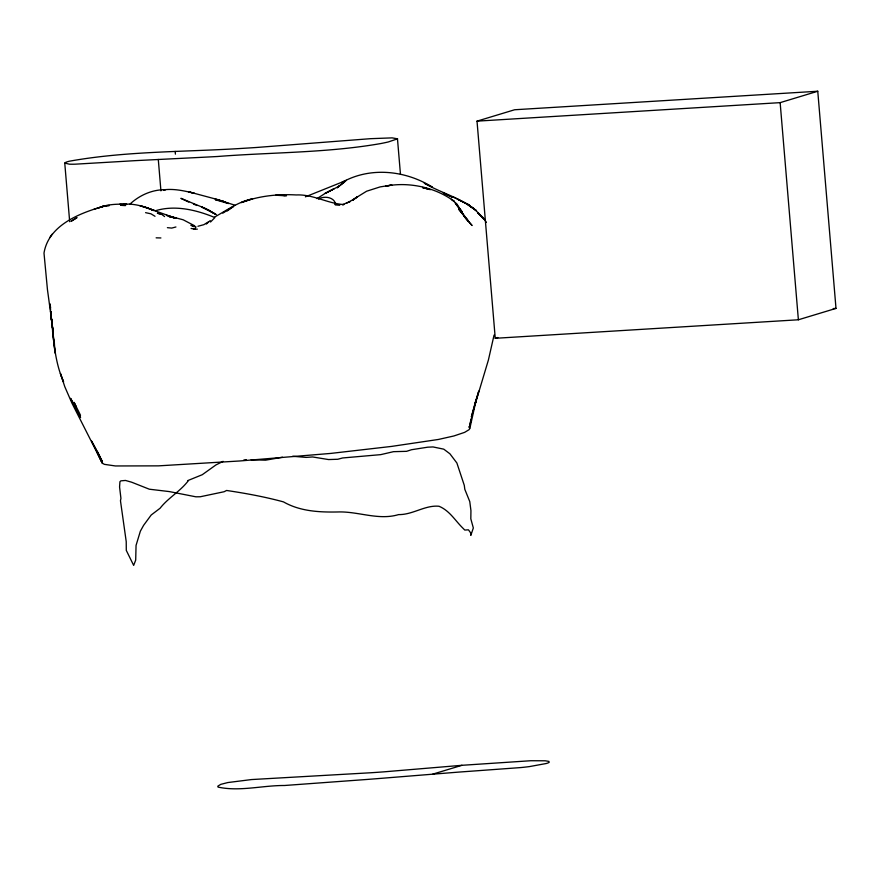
<?xml version="1.0" encoding="UTF-8"?>
<svg xmlns="http://www.w3.org/2000/svg" width="880" height="880" viewBox="0 0 880 880"><rect width="100%" height="100%" fill="white"/><g stroke="black" fill="none" stroke-linecap="round" stroke-linejoin="round"><path stroke-width="1.32" d="M102.355 461.978L102.498 463.364L104.434 464.354L115.412 465.96L158.477 465.861L239.866 460.966L330.726 453.42L391.556 446.413L438.383 439.461L453.882 435.974L464.651 432.355L469.073 429.682L469.854 428.45L468.787 426.866M469.931 428.01L476.289 399.465M494.054 335.082L488.411 359.986L474.892 405.086L476.311 399.344M94.138 209.198L105.633 205.766C81.037 212.476 48.565 224.653 44 253.088L47.454 289.652L51.931 322.454L50.545 310.937C53.471 334.818 53.658 359.535 63.569 381.887L60.423 373.505L64.823 386.793L71.962 403.183L102.487 463.386L97.515 453.035M49.962 237.336L52.019 234.256M64.757 163.086L65.604 162.426A62.656 4.367 -4.8 0 1 69.267 161.227C126.94 150.865 185.911 152.064 244.2 148.258A119.262 8.316 -4.8 0 0 256.828 147.455L370.436 138.688L392.139 137.874L397.529 138.82L388.311 141.955A137.511 9.592 -4.8 0 1 380.919 143.528C326.997 152.999 271.898 152.218 217.448 156.508A430.562 30.03 -4.8 0 1 202.51 157.289L135.718 160.622A224.433 15.653 -4.8 0 0 123.002 161.381L75.119 164.186A27.412 1.914 -4.8 0 1 69.322 164.175L64.757 163.086L69.685 221.738M210.54 222.002L214.808 217.657M188.287 480.755C180.202 491.458 168.267 497.739 160.061 508.266L151.206 514.998L143.605 525.338L140.36 531.19L136.059 545.391L135.696 560.098L133.661 565.389L126.291 550.385L126.225 541.618L120.461 500.698L120.934 498.41L119.57 487.003L119.933 481.745L120.846 480.854L125.477 480.447L131.692 482.218L149.314 489.203L169.268 491.579L195.888 496.815L200.255 496.76L224.114 491.733L226.589 490.468C245.641 493.306 264.858 496.815 283.47 501.886C299.97 511.291 318.989 512.336 337.601 511.973C358.05 511.148 378.356 520.707 398.585 514.602C412.72 514.877 425.095 504.9 438.988 506.253C449.064 510.389 454.531 519.563 461.692 526.944L464.772 530.057L468.446 529.826L470.591 532.763L470.822 535.392L473.33 527.967L470.822 518.837L470.943 510.642L469.766 501.567L464.805 489.302L464.299 485.397L456.885 463.001L449.9 453.783L443.762 449.163L433.026 446.941L427.768 447.183L411.51 449.724L406.582 451.33L393.514 451.671L380.71 454.641L342.595 457.963L337.799 459.261L328.548 459.558L312.631 456.962L306.097 457.391L292.71 456.269M129.877 204.193C139.414 195.25 152.317 189.475 165.473 189.717L163.438 189.86C173.789 188.452 184.338 190.817 194.326 193.314L188.573 191.785L215.116 198.902L235.048 205.249M206.349 224.037L210.254 220.583M316.998 198.638L325.105 193.424L339.284 186.087L337.348 187.539M227.161 210.991L233.64 206.349L222.783 213.169M214.753 216.942C226.952 210.232 238.667 201.476 252.582 198.825L241.351 202.576C258.665 195.943 277.728 193.897 296.175 194.953C312.939 194.117 327.624 203.577 343.937 204.567L342.386 204.688L349.404 201.806L366.608 191.224L380.105 186.912L391.897 185.042L385.858 186.098C408.958 181.61 435.435 187.341 454.289 201.41L451.396 199.243L456.973 204.05L461.241 211.233M208.241 221.991L203.841 224.686L197.912 226.27M318.494 199.034C324.137 195.701 334.433 196.856 335.709 204.534M305.382 196.845L346.39 180.378L342.067 182.369C370.073 166.529 405.482 170.335 432.223 187.055L424.237 183.139C443.839 194.733 468.798 199.485 483.065 218.361M97.746 208.164C106.788 204.292 116.908 203.852 126.632 204.347L119.779 204.171M346.324 203.247L350.295 201.399L349.404 201.806M223.113 461.34L215.963 464.915L202.279 474.705L187.891 480.546M477.015 121.143L514.635 109.758L817.762 91.245L836 308.396L798.38 319.781L495.253 338.294L477.015 121.143L780.142 102.641L817.762 91.245M495.253 338.294L497.849 337.502M432.817 774.125L461.956 765.303L530.849 760.727L545.215 760.793L548.933 761.398L549.153 762.344A62.656 4.367 -4.8 0 1 546.37 763.488L529.386 766.601A27.412 1.914 -4.8 0 1 520.949 767.558L470.69 771.232A224.433 15.653 -4.8 0 0 457.369 772.2L383.416 778.162A430.562 30.03 -4.8 0 1 367.103 779.449L284.515 785.499C262.614 785.367 239.679 791.78 218.13 787.116A137.511 9.592 -4.8 0 1 217.976 786.049L220.792 784.355L227.854 782.551L251.548 779.559L370.733 772.761A119.262 8.316 -4.8 0 0 383.603 771.87L461.956 765.303M155.562 210.716C174.944 204.82 196.13 209.858 214.39 217.36M175.934 226.974L171.699 228.085L167.398 227.667M282.469 457.237L265.54 460.174L251.152 459.789M243.815 459.998L246.345 459.756M833.261 308.561L836 308.396M123.42 204.248C133.903 203.368 144.364 206.25 153.846 210.573L147.73 208.032M193.468 229.251L197.351 229.141M280.489 195.217L275.748 195.217L285.098 195.778M156.134 237.831L160.908 237.952M335.357 204.655L339.988 204.82L334.884 204.545M281.677 195.217L286.517 195.855M191.081 228.459L194.788 229.075L195.987 226.93L190.927 225.214L193.82 226.644M222.266 200.97L215.435 199.771L228.47 203.555L222.266 200.97L225.665 202.389M145.574 212.663L150.953 213.807L155.012 216.293M160.919 214.071L157.355 213.235L162.217 214.456M427.702 188.848L422.598 187.506L430.331 189.695M422.598 187.506L426.591 188.628M222.937 201.19L215.116 198.902M148.61 208.208L139.975 205.711L154.649 210.485M150.557 209.198L174.218 217.712L166.485 215.347L183.194 219.802L194.7 225.808M193.446 204.083L197.065 205.513M457.864 199.397L467.148 204.083L476.476 210.661L467.148 204.083L469.403 205.018L453.266 197.032M188.771 202.092L180.906 198.33L205.854 208.659L216.381 214.599M161.909 214.467L164.582 216.579M467.181 219.439L467.643 219.835L465.707 218.086L472.076 225.522L464.277 216.513L461.802 212.179L464.2 216.469M479.633 214.676L480.161 215.292L477.752 212.784L484.253 219.527L478.753 213.763L483.483 217.921L486.42 222.453M465.014 217.481L468.49 221.441L455.246 203.027L462.297 212.058L459.866 208.989L461.153 211.123M97.526 451.979L91.586 441.144L102.311 461.56L97.526 451.979L99.616 456.148M75.9 406.01L74.052 402.314L80.52 415.283M96.525 451.154L101.42 461.549M53.339 332.211L52.437 327.294L53.229 332.046M50.556 307.879L50.127 303.941L50.589 310.09M50.765 312.554L51.491 320.364L50.919 311.74M54.879 351.527L52.569 331.353L54.307 342.012L54.978 353.045M780.142 102.641L798.38 319.781M397.452 138.578L400.455 174.163M175.175 151.415L175.406 154.154M158.29 159.434L160.93 190.872M471.097 419.067L469.535 426.899L471.097 419.067M475.387 402.083L471.361 417.032L478.786 391.094L475.387 402.083M337.986 186.879L337.227 187.77L344.74 181.808L337.986 186.879M356.158 197.571L352.792 200.189L357.522 196.768L356.158 197.571M333.85 188.903L325.105 193.424L333.85 188.903M76.824 217.723L71.236 221.188L76.824 217.723M106.348 205.623L102.223 206.503L109.362 205.513L106.348 205.623M120.769 205.337L125.554 205.48L120.769 205.337M176.132 218.229L169.169 216.612L176.132 218.229M208.923 210.309L201.938 207.13L214.951 213.928L208.923 210.309M447.898 195.14L443.322 192.995L452.221 197.175L447.898 195.14M472.593 207.735L469.348 205.865L474.243 208.802L472.593 207.735M462.242 213.664L458.898 209.429L462.242 213.664M77.572 411.444L70.576 398.332L80.564 417.538L77.572 411.444M52.734 329.131L51.656 319.803L52.734 329.131"/></g></svg>
